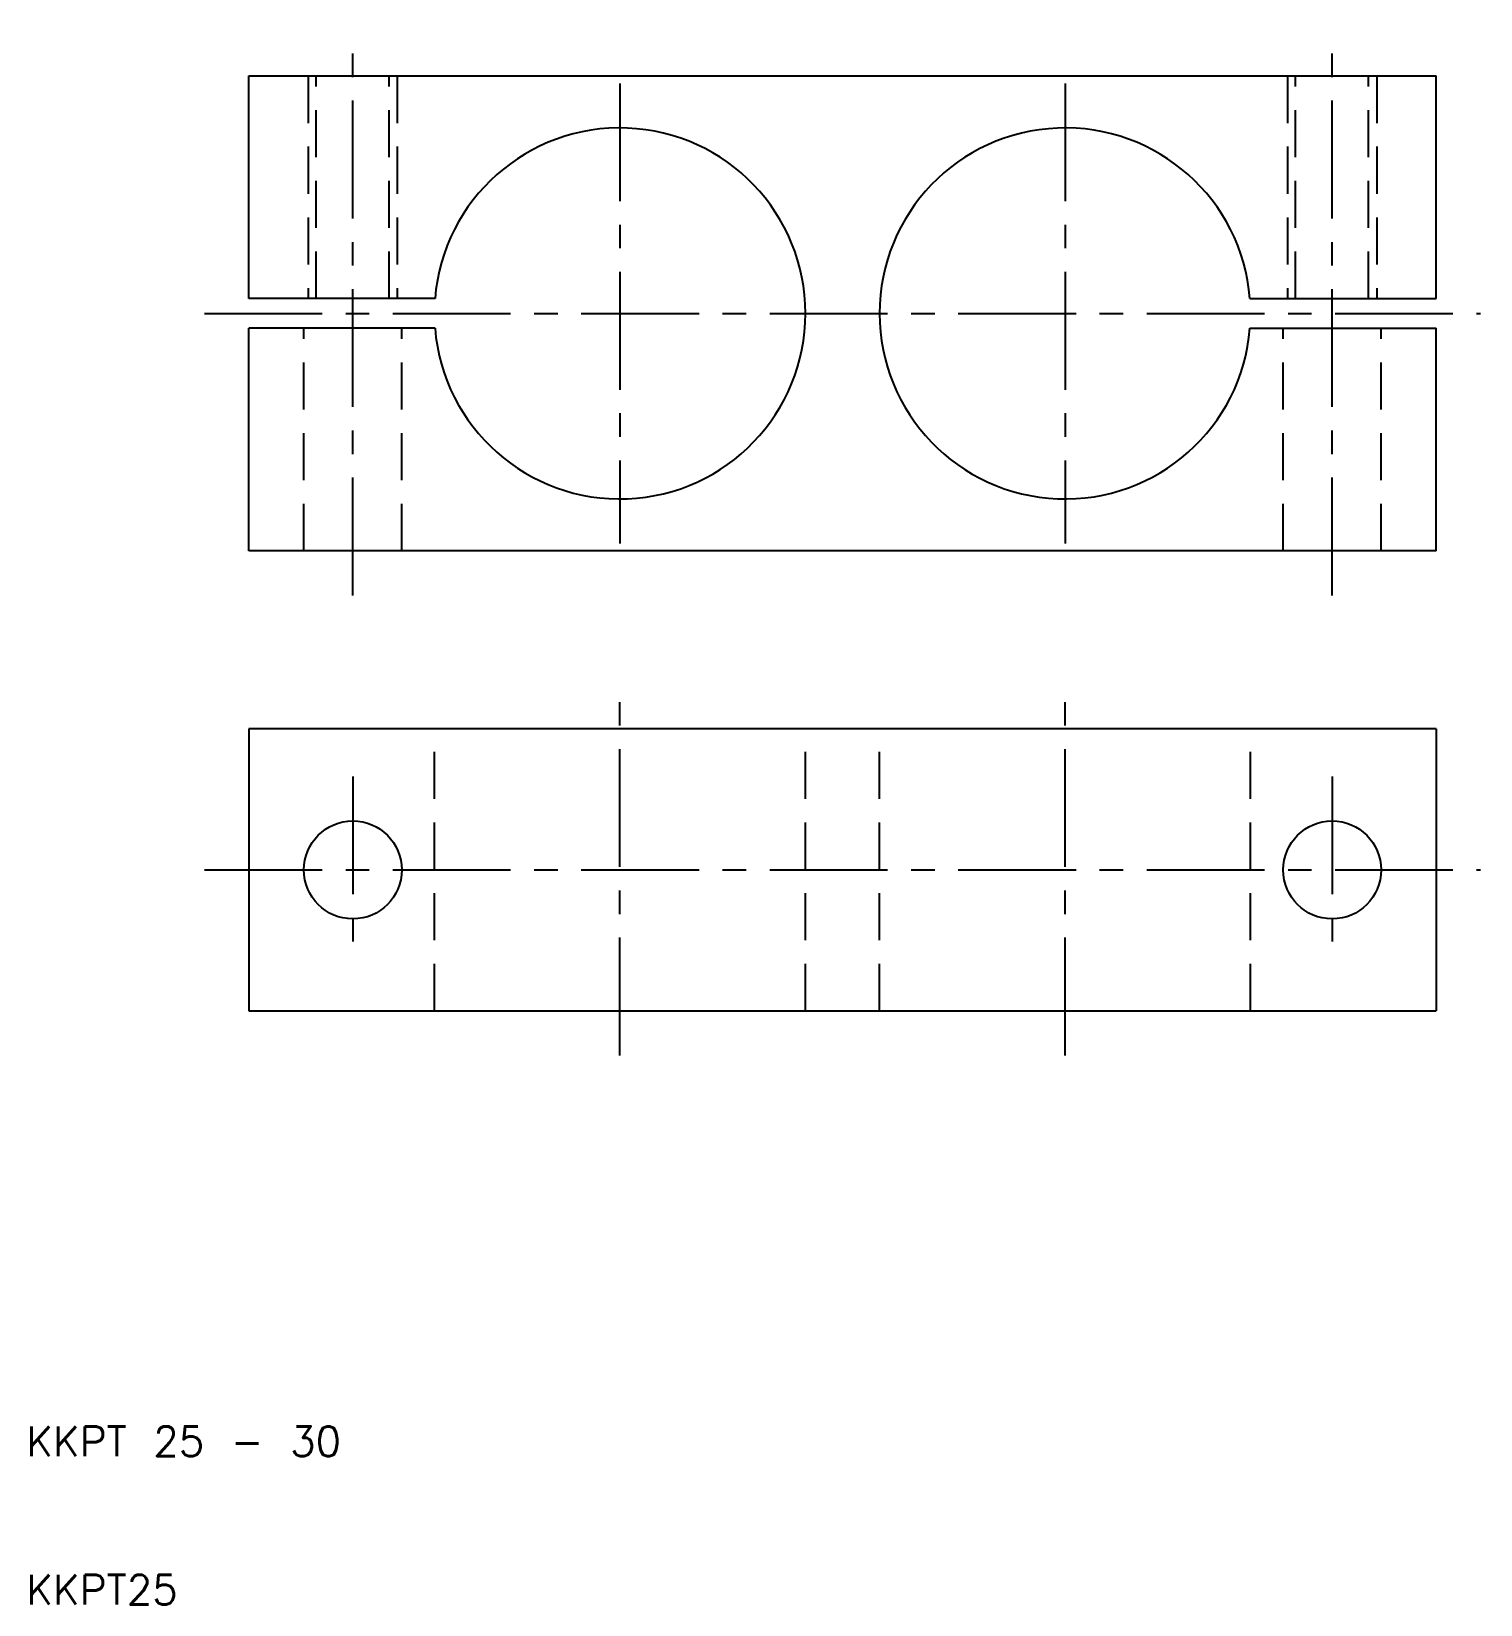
# Model space of a CAD drawing. Extents: x 10 to 108, y 10 to 116.
import ezdxf

# ---------------------------------------------------------------- set-up
doc = ezdxf.new("R2010")
doc.units = 0
doc.header["$LTSCALE"] = 0.25
doc.linetypes.add('CENTER', pattern=[50.8, 31.75, -6.35, 6.35, -6.35])
doc.linetypes.add('DASHED', pattern=[19.05, 12.7, -6.35])
doc.layers.get('0').update_dxf_attribs({"linetype": 'CONTINUOUS'})
doc.layers.add('CENTER', color=1, linetype='CENTER')
doc.styles.get("Standard").update_dxf_attribs({"font": 'txt.shx', "bigfont": 'extfont.shx'})

msp = doc.modelspace()

# ---------------------------------------------------------------- linework, layer by layer
for p, q in [((25, 113), (105, 113)), ((25, 98), (25, 113)), ((105, 98), (105, 113)), ((37.54, 98), (25, 98)), ((92.46, 98), (105, 98)), ((37.54, 96), (25, 96)), ((25, 81), (25, 96)), ((92.46, 96), (105, 96)), ((105, 81), (105, 96)), ((105, 81), (25, 81)), ((105, 69), (25, 69)), ((25, 69), (25, 50)), ((105, 69), (105, 50)), ((25, 50), (105, 50))]:
    msp.add_line(p, q)
at = {"color": 3, "linetype": 'DASHED'}
for p, q in [((29, 113), (29, 98)), ((29.54, 98), (29.54, 113)), ((34.46, 98), (34.46, 113)), ((35, 113), (35, 98)), ((95, 113), (95, 98)), ((95.54, 98), (95.54, 113)), ((100.46, 98), (100.46, 113)), ((101, 113), (101, 98)), ((28.7, 81), (28.7, 96)), ((35.3, 81), (35.3, 96)), ((94.7, 81), (94.7, 96)), ((101.3, 81), (101.3, 96)), ((37.5, 50), (37.5, 69)), ((62.5, 50), (62.5, 69)), ((67.5, 50), (67.5, 69)), ((92.5, 50), (92.5, 69))]:
    msp.add_line(p, q, dxfattribs=at)
for centre in [(32, 59.5), (98, 59.5)]:
    msp.add_circle(centre, 3.3)
for centre, start, end in [((50, 97), 184.5886, 175.4114), ((80, 97), 4.5886, 355.4114)]:
    msp.add_arc(centre, 12.5, start, end)
at = {"layer": 'CENTER', "color": 1, "linetype": 'CENTER'}
for p, q in [((32, 78), (32, 116)), ((98, 78), (98, 116)), ((50, 112.5), (50, 81.5)), ((80, 112.5), (80, 81.5)), ((22, 97), (108, 97)), ((50, 47), (50, 72)), ((80, 47), (80, 72)), ((32, 65.8), (32, 53.2)), ((98, 65.8), (98, 53.2)), ((22, 59.5), (108, 59.5))]:
    msp.add_line(p, q, dxfattribs=at)

# ---------------------------------------------------------------- texts
for s, p in [('KKPT 25 - 30', (10, 20)), ('KKPT25', (10, 10))]:
    msp.add_text(s, height=2).set_placement(p)

doc.saveas('drawing.dxf')
